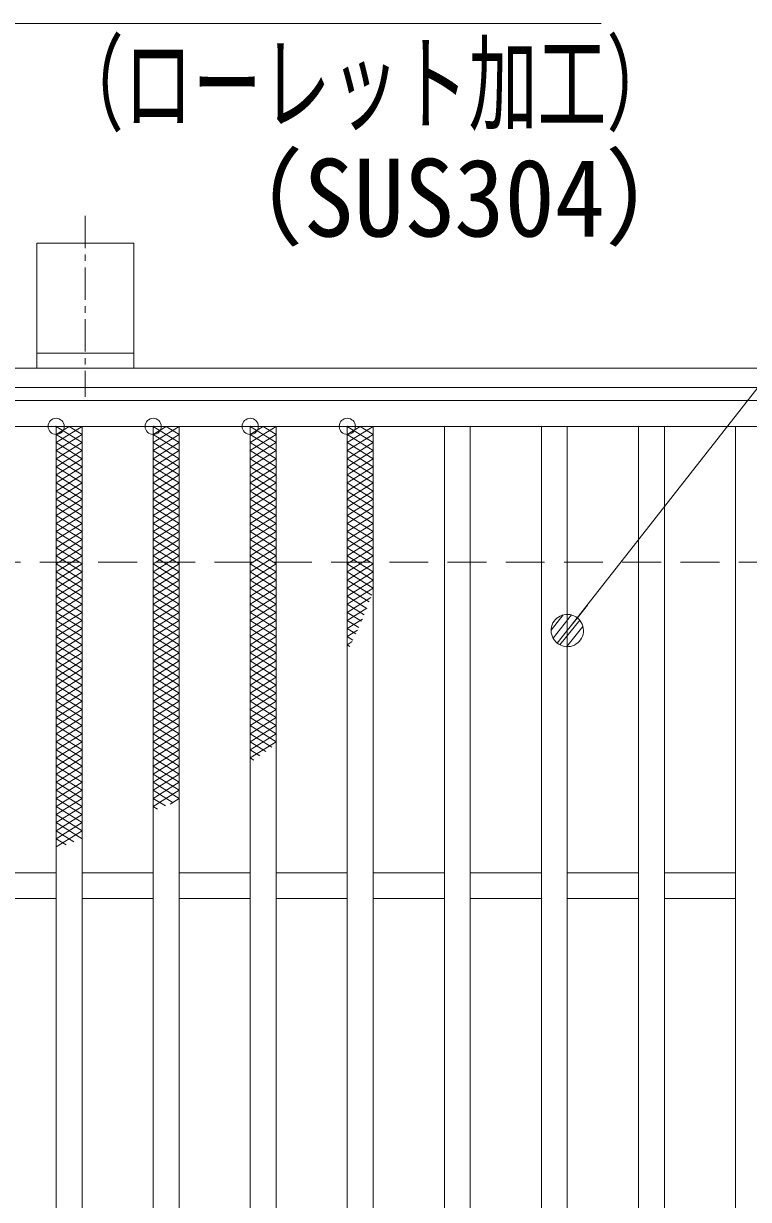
# Model space of a CAD drawing. Units: millimetres, scale not verified. Extents: x -1050 to 1050, y -742 to 742.
# Drawn here: x -705 to -593, y 409 to 590.7 of the extents above; entities that cross this region are included whole.
import ezdxf
from ezdxf.enums import TextEntityAlignment as Align

# ---------------------------------------------------------------- set-up
doc = ezdxf.new("R2010")
doc.units = ezdxf.units.MM
doc.header["$LTSCALE"] = 5
doc.header["$PDMODE"] = 32
doc.header["$PDSIZE"] = 2.5
doc.linetypes.add('CHAIN1', pattern=[8, 5, -1, 1, -1])
doc.linetypes.add('DASHED1', pattern=[1.8, 1.2, -0.6])
for name, color, linetype, lineweight in [('0-1_寸法注釈', 2, 'Continuous', 9), ('0-3_ハッチング', 4, 'Continuous', 9), ('0-4_0', 2, 'Continuous', 9), ('0-6_枠', 7, 'Continuous', 9), ('0-7_蓋', 5, 'Continuous', 9), ('0-8_アンカー', 7, 'Continuous', 9), ('0-A_溝開口', 4, 'DASHED1', 9)]:
    doc.layers.add(name, color=color, linetype=linetype, lineweight=lineweight)
doc.styles.add('ＭＳ ゴシック', font='')
doc.styles.get('ＭＳ ゴシック').set_extended_font_data('MS Gothic')

# ---------------------------------------------------------------- blocks, each defined once
blk = doc.blocks.new('A$C5D7C781A')
at = {"layer": '0-8_アンカー', "color": 6, "linetype": 'CHAIN1'}
blk.add_line((37.5, 140.11), (37.5, 0), dxfattribs=at)
at = {"layer": '0-8_アンカー'}
for p, q in [((0, 118.78), (0, 22.26)), ((0, 118.78), (75, 118.78)), ((75, 118.78), (75, 22.26)), ((75, 33.76), (0, 33.76)), ((0, 22.26), (75, 22.26))]:
    blk.add_line(p, q, dxfattribs=at)
blk = doc.blocks.new('_Dot')
at = {"layer": '0-4_0'}
for p, q in [((-2.5, 0), (-5, 0)), ((2.445, 0.5), (-2.445, 0.5)), ((1.997, 1.5), (-1.997, 1.5)), ((2.289, -0.995), (-2.289, -0.995)), ((1.499, -1.995), (-1.499, -1.995))]:
    blk.add_line(p, q, dxfattribs=at)
for points in [[(2.5, 0), (2.48, 0.313), (2.421, 0.622), (2.324, 0.92), (2.191, 1.204), (2.023, 1.469), (1.822, 1.711), (1.594, 1.926), (1.34, 2.111), (1.064, 2.262), (0.773, 2.378), (0.468, 2.456), (0.157, 2.495), (-0.157, 2.495), (-0.468, 2.456), (-0.773, 2.378), (-1.064, 2.262), (-1.34, 2.111), (-1.594, 1.926), (-1.822, 1.711), (-2.023, 1.469), (-2.191, 1.204), (-2.324, 0.92), (-2.421, 0.622), (-2.48, 0.313), (-2.5, 0), (0, 0)], [(-2.5, 0), (-2.48, -0.313), (-2.421, -0.622), (-2.324, -0.92), (-2.191, -1.204), (-2.023, -1.469), (-1.822, -1.711), (-1.594, -1.926), (-1.34, -2.111), (-1.064, -2.262), (-0.773, -2.378), (-0.468, -2.456), (-0.157, -2.495), (0.157, -2.495), (0.468, -2.456), (0.773, -2.378), (1.064, -2.262), (1.34, -2.111), (1.594, -1.926), (1.822, -1.711), (2.023, -1.469), (2.191, -1.204), (2.324, -0.92), (2.421, -0.622), (2.48, -0.313), (2.5, 0), (0, 0)]]:
    blk.add_lwpolyline(points, close=True, dxfattribs=at)

msp = doc.modelspace()

# ---------------------------------------------------------------- linework, layer by layer
at = {"layer": '0-1_寸法注釈'}
for points in [[(-615.707, 590.749), (-724.931, 590.749), (-785.857, 506.667)], [(-438.147, 590.749), (-547.371, 590.749), (-620.328, 497.704)]]:
    msp.add_lwpolyline(points, dxfattribs=at)
at = {"layer": '0-3_ハッチング'}
for p, q in [((-699.95, 525.975), (-695.95, 528.475)), ((-699.95, 528.475), (-695.95, 525.975)), ((-699.95, 524.725), (-695.95, 527.225)), ((-699.95, 527.225), (-695.95, 524.725)), ((-684.95, 525.975), (-680.95, 528.475)), ((-684.95, 528.475), (-680.95, 525.975)), ((-684.95, 524.725), (-680.95, 527.225)), ((-684.95, 527.225), (-680.95, 524.725)), ((-669.95, 525.975), (-665.95, 528.475)), ((-669.95, 528.475), (-665.95, 525.975)), ((-669.95, 524.725), (-665.95, 527.225)), ((-669.95, 527.225), (-665.95, 524.725)), ((-654.95, 525.975), (-650.95, 528.475)), ((-654.95, 528.475), (-650.95, 525.975)), ((-654.95, 524.725), (-650.95, 527.225)), ((-654.95, 527.225), (-650.95, 524.725)), ((-699.95, 523.475), (-695.95, 525.975)), ((-699.95, 525.975), (-695.95, 523.475)), ((-684.95, 523.475), (-680.95, 525.975)), ((-684.95, 525.975), (-680.95, 523.475)), ((-669.95, 523.475), (-665.95, 525.975)), ((-669.95, 525.975), (-665.95, 523.475)), ((-654.95, 523.475), (-650.95, 525.975)), ((-654.95, 525.975), (-650.95, 523.475)), ((-699.95, 522.225), (-695.95, 524.725)), ((-699.95, 524.725), (-695.95, 522.225)), ((-684.95, 522.225), (-680.95, 524.725)), ((-684.95, 524.725), (-680.95, 522.225)), ((-669.95, 522.225), (-665.95, 524.725)), ((-669.95, 524.725), (-665.95, 522.225)), ((-654.95, 522.225), (-650.95, 524.725)), ((-654.95, 524.725), (-650.95, 522.225)), ((-699.95, 520.975), (-695.95, 523.475)), ((-699.95, 523.475), (-695.95, 520.975)), ((-699.95, 519.725), (-695.95, 522.225)), ((-699.95, 522.225), (-695.95, 519.725)), ((-684.95, 520.975), (-680.95, 523.475)), ((-684.95, 523.475), (-680.95, 520.975)), ((-684.95, 519.725), (-680.95, 522.225)), ((-684.95, 522.225), (-680.95, 519.725)), ((-669.95, 520.975), (-665.95, 523.475)), ((-669.95, 523.475), (-665.95, 520.975)), ((-669.95, 519.725), (-665.95, 522.225)), ((-669.95, 522.225), (-665.95, 519.725)), ((-654.95, 520.975), (-650.95, 523.475)), ((-654.95, 523.475), (-650.95, 520.975)), ((-654.95, 519.725), (-650.95, 522.225)), ((-654.95, 522.225), (-650.95, 519.725)), ((-699.95, 518.475), (-695.95, 520.975)), ((-699.95, 520.975), (-695.95, 518.475)), ((-684.95, 518.475), (-680.95, 520.975)), ((-684.95, 520.975), (-680.95, 518.475)), ((-669.95, 518.475), (-665.95, 520.975)), ((-669.95, 520.975), (-665.95, 518.475)), ((-654.95, 518.475), (-650.95, 520.975)), ((-654.95, 520.975), (-650.95, 518.475)), ((-699.95, 517.225), (-695.95, 519.725)), ((-699.95, 519.725), (-695.95, 517.225)), ((-699.95, 515.975), (-695.95, 518.475)), ((-699.95, 518.475), (-695.95, 515.975)), ((-684.95, 517.225), (-680.95, 519.725)), ((-684.95, 519.725), (-680.95, 517.225)), ((-684.95, 515.975), (-680.95, 518.475)), ((-684.95, 518.475), (-680.95, 515.975)), ((-669.95, 517.225), (-665.95, 519.725)), ((-669.95, 519.725), (-665.95, 517.225)), ((-669.95, 515.975), (-665.95, 518.475)), ((-669.95, 518.475), (-665.95, 515.975)), ((-654.95, 517.225), (-650.95, 519.725)), ((-654.95, 519.725), (-650.95, 517.225)), ((-654.95, 515.975), (-650.95, 518.475)), ((-654.95, 518.475), (-650.95, 515.975)), ((-699.95, 514.725), (-695.95, 517.225)), ((-699.95, 517.225), (-695.95, 514.725)), ((-684.95, 514.725), (-680.95, 517.225)), ((-684.95, 517.225), (-680.95, 514.725)), ((-669.95, 514.725), (-665.95, 517.225)), ((-669.95, 517.225), (-665.95, 514.725)), ((-654.95, 514.725), (-650.95, 517.225)), ((-654.95, 517.225), (-650.95, 514.725)), ((-699.95, 513.475), (-695.95, 515.975)), ((-699.95, 515.975), (-695.95, 513.475)), ((-699.95, 512.225), (-695.95, 514.725)), ((-699.95, 514.725), (-695.95, 512.225)), ((-684.95, 513.475), (-680.95, 515.975)), ((-684.95, 515.975), (-680.95, 513.475)), ((-684.95, 512.225), (-680.95, 514.725)), ((-684.95, 514.725), (-680.95, 512.225)), ((-669.95, 513.475), (-665.95, 515.975)), ((-669.95, 515.975), (-665.95, 513.475)), ((-669.95, 512.225), (-665.95, 514.725)), ((-669.95, 514.725), (-665.95, 512.225)), ((-654.95, 513.475), (-650.95, 515.975)), ((-654.95, 515.975), (-650.95, 513.475)), ((-654.95, 512.225), (-650.95, 514.725)), ((-654.95, 514.725), (-650.95, 512.225)), ((-699.95, 510.975), (-695.95, 513.475)), ((-699.95, 513.475), (-695.95, 510.975)), ((-684.95, 510.975), (-680.95, 513.475)), ((-684.95, 513.475), (-680.95, 510.975)), ((-669.95, 510.975), (-665.95, 513.475)), ((-669.95, 513.475), (-665.95, 510.975)), ((-654.95, 510.975), (-650.95, 513.475)), ((-654.95, 513.475), (-650.95, 510.975)), ((-699.95, 509.725), (-695.95, 512.225)), ((-699.95, 512.225), (-695.95, 509.725)), ((-699.95, 508.475), (-695.95, 510.975)), ((-699.95, 510.975), (-695.95, 508.475)), ((-684.95, 509.725), (-680.95, 512.225)), ((-684.95, 512.225), (-680.95, 509.725)), ((-684.95, 508.475), (-680.95, 510.975)), ((-684.95, 510.975), (-680.95, 508.475)), ((-669.95, 509.725), (-665.95, 512.225)), ((-669.95, 512.225), (-665.95, 509.725)), ((-669.95, 508.475), (-665.95, 510.975)), ((-669.95, 510.975), (-665.95, 508.475)), ((-654.95, 509.725), (-650.95, 512.225)), ((-654.95, 512.225), (-650.95, 509.725)), ((-654.95, 508.475), (-650.95, 510.975)), ((-654.95, 510.975), (-650.95, 508.475)), ((-699.95, 507.225), (-695.95, 509.725)), ((-699.95, 509.725), (-695.95, 507.225)), ((-684.95, 507.225), (-680.95, 509.725)), ((-684.95, 509.725), (-680.95, 507.225)), ((-669.95, 507.225), (-665.95, 509.725)), ((-669.95, 509.725), (-665.95, 507.225)), ((-654.95, 507.225), (-650.95, 509.725)), ((-654.95, 509.725), (-650.95, 507.225)), ((-699.95, 505.975), (-695.95, 508.475)), ((-699.95, 508.475), (-695.95, 505.975)), ((-699.95, 504.725), (-695.95, 507.225)), ((-699.95, 507.225), (-695.95, 504.725)), ((-684.95, 505.975), (-680.95, 508.475)), ((-684.95, 508.475), (-680.95, 505.975)), ((-684.95, 504.725), (-680.95, 507.225)), ((-684.95, 507.225), (-680.95, 504.725)), ((-669.95, 505.975), (-665.95, 508.475)), ((-669.95, 508.475), (-665.95, 505.975)), ((-669.95, 504.725), (-665.95, 507.225)), ((-669.95, 507.225), (-665.95, 504.725)), ((-654.95, 505.975), (-650.95, 508.475)), ((-654.95, 508.475), (-650.95, 505.975)), ((-654.95, 504.725), (-650.95, 507.225)), ((-654.95, 507.225), (-650.95, 504.725)), ((-699.95, 503.475), (-695.95, 505.975)), ((-699.95, 505.975), (-695.95, 503.475)), ((-684.95, 503.475), (-680.95, 505.975)), ((-684.95, 505.975), (-680.95, 503.475)), ((-669.95, 503.475), (-665.95, 505.975)), ((-669.95, 505.975), (-665.95, 503.475)), ((-654.95, 503.475), (-650.95, 505.975)), ((-654.95, 505.975), (-650.95, 503.475)), ((-699.95, 502.225), (-695.95, 504.725)), ((-699.95, 504.725), (-695.95, 502.225)), ((-684.95, 502.225), (-680.95, 504.725)), ((-684.95, 504.725), (-680.95, 502.225)), ((-669.95, 502.225), (-665.95, 504.725)), ((-669.95, 504.725), (-665.95, 502.225)), ((-654.95, 502.225), (-650.95, 504.725)), ((-654.95, 504.725), (-651.173, 502.364)), ((-699.95, 500.975), (-695.95, 503.475)), ((-699.95, 503.475), (-695.95, 500.975)), ((-699.95, 499.725), (-695.95, 502.225)), ((-699.95, 502.225), (-695.95, 499.725)), ((-684.95, 500.975), (-680.95, 503.475)), ((-684.95, 503.475), (-680.95, 500.975)), ((-684.95, 499.725), (-680.95, 502.225)), ((-684.95, 502.225), (-680.95, 499.725)), ((-669.95, 500.975), (-665.95, 503.475)), ((-669.95, 503.475), (-665.95, 500.975)), ((-669.95, 499.725), (-665.95, 502.225)), ((-669.95, 502.225), (-665.95, 499.725)), ((-654.95, 500.975), (-650.95, 503.475)), ((-654.95, 503.475), (-651.552, 501.352)), ((-654.95, 502.225), (-651.943, 500.346)), ((-654.95, 499.725), (-651.307, 502.002)), ((-699.95, 498.475), (-695.95, 500.975)), ((-699.95, 500.975), (-695.95, 498.475)), ((-684.95, 498.475), (-680.95, 500.975)), ((-684.95, 500.975), (-680.95, 498.475)), ((-669.95, 498.475), (-665.95, 500.975)), ((-669.95, 500.975), (-665.95, 498.475)), ((-654.95, 500.975), (-652.345, 499.347)), ((-654.95, 498.475), (-651.938, 500.357)), ((-699.95, 497.225), (-695.95, 499.725)), ((-699.95, 499.725), (-695.95, 497.225)), ((-699.95, 495.975), (-695.95, 498.475)), ((-699.95, 498.475), (-695.95, 495.975)), ((-684.95, 497.225), (-680.95, 499.725)), ((-684.95, 499.725), (-680.95, 497.225)), ((-684.95, 495.975), (-680.95, 498.475)), ((-684.95, 498.475), (-680.95, 495.975)), ((-669.95, 497.225), (-665.95, 499.725)), ((-669.95, 499.725), (-665.95, 497.225)), ((-669.95, 495.975), (-665.95, 498.475)), ((-669.95, 498.475), (-665.95, 495.975)), ((-654.95, 499.725), (-652.759, 498.355)), ((-654.95, 497.225), (-652.621, 498.681)), ((-654.95, 498.475), (-653.185, 497.372)), ((-699.95, 494.725), (-695.95, 497.225)), ((-699.95, 497.225), (-695.95, 494.725)), ((-684.95, 494.725), (-680.95, 497.225)), ((-684.95, 497.225), (-680.95, 494.725)), ((-669.95, 494.725), (-665.95, 497.225)), ((-669.95, 497.225), (-665.95, 494.725)), ((-654.95, 497.225), (-653.624, 496.396)), ((-654.95, 495.975), (-653.366, 496.965)), ((-699.95, 493.475), (-695.95, 495.975)), ((-699.95, 495.975), (-695.95, 493.475)), ((-699.95, 492.225), (-695.95, 494.725)), ((-699.95, 494.725), (-695.95, 492.225)), ((-684.95, 493.475), (-680.95, 495.975)), ((-684.95, 495.975), (-680.95, 493.475)), ((-684.95, 492.225), (-680.95, 494.725)), ((-684.95, 494.725), (-680.95, 492.225)), ((-669.95, 493.475), (-665.95, 495.975)), ((-669.95, 495.975), (-665.95, 493.475)), ((-669.95, 492.225), (-665.95, 494.725)), ((-669.95, 494.725), (-665.95, 492.225)), ((-654.95, 495.975), (-654.077, 495.43)), ((-654.95, 494.725), (-654.186, 495.202)), ((-654.95, 494.725), (-654.545, 494.472)), ((-699.95, 490.975), (-695.95, 493.475)), ((-699.95, 493.475), (-695.95, 490.975)), ((-684.95, 490.975), (-680.95, 493.475)), ((-684.95, 493.475), (-680.95, 490.975)), ((-669.95, 490.975), (-665.95, 493.475)), ((-669.95, 493.475), (-665.95, 490.975)), ((-699.95, 489.725), (-695.95, 492.225)), ((-699.95, 492.225), (-695.95, 489.725)), ((-699.95, 488.475), (-695.95, 490.975)), ((-699.95, 490.975), (-695.95, 488.475)), ((-684.95, 489.725), (-680.95, 492.225)), ((-684.95, 492.225), (-680.95, 489.725)), ((-684.95, 488.475), (-680.95, 490.975)), ((-684.95, 490.975), (-680.95, 488.475)), ((-669.95, 489.725), (-665.95, 492.225)), ((-669.95, 492.225), (-665.95, 489.725)), ((-669.95, 488.475), (-665.95, 490.975)), ((-669.95, 490.975), (-665.95, 488.475)), ((-699.95, 487.225), (-695.95, 489.725)), ((-699.95, 489.725), (-695.95, 487.225)), ((-684.95, 487.225), (-680.95, 489.725)), ((-684.95, 489.725), (-680.95, 487.225)), ((-669.95, 487.225), (-665.95, 489.725)), ((-669.95, 489.725), (-665.95, 487.225)), ((-699.95, 485.975), (-695.95, 488.475)), ((-699.95, 488.475), (-695.95, 485.975)), ((-699.95, 484.725), (-695.95, 487.225)), ((-699.95, 487.225), (-695.95, 484.725)), ((-684.95, 485.975), (-680.95, 488.475)), ((-684.95, 488.475), (-680.95, 485.975)), ((-684.95, 484.725), (-680.95, 487.225)), ((-684.95, 487.225), (-680.95, 484.725)), ((-669.95, 485.975), (-665.95, 488.475)), ((-669.95, 488.475), (-665.95, 485.975)), ((-669.95, 484.725), (-665.95, 487.225)), ((-669.95, 487.225), (-665.95, 484.725)), ((-699.95, 483.475), (-695.95, 485.975)), ((-699.95, 485.975), (-695.95, 483.475)), ((-684.95, 483.475), (-680.95, 485.975)), ((-684.95, 485.975), (-680.95, 483.475)), ((-669.95, 483.475), (-665.95, 485.975)), ((-669.95, 485.975), (-665.95, 483.475)), ((-699.95, 482.225), (-695.95, 484.725)), ((-699.95, 484.725), (-695.95, 482.225)), ((-684.95, 482.225), (-680.95, 484.725)), ((-684.95, 484.725), (-680.95, 482.225)), ((-669.95, 482.225), (-665.95, 484.725)), ((-669.95, 484.725), (-665.95, 482.225)), ((-699.95, 480.975), (-695.95, 483.475)), ((-699.95, 483.475), (-695.95, 480.975)), ((-699.95, 479.725), (-695.95, 482.225)), ((-699.95, 482.225), (-695.95, 479.725)), ((-684.95, 480.975), (-680.95, 483.475)), ((-684.95, 483.475), (-680.95, 480.975)), ((-684.95, 479.725), (-680.95, 482.225)), ((-684.95, 482.225), (-680.95, 479.725)), ((-669.95, 480.975), (-665.95, 483.475)), ((-669.95, 483.475), (-665.95, 480.975)), ((-669.95, 479.725), (-665.95, 482.225)), ((-669.95, 482.225), (-665.95, 479.725)), ((-699.95, 478.475), (-695.95, 480.975)), ((-699.95, 480.975), (-695.95, 478.475)), ((-684.95, 478.475), (-680.95, 480.975)), ((-684.95, 480.975), (-680.95, 478.475)), ((-669.95, 478.475), (-665.95, 480.975)), ((-669.95, 480.975), (-666.637, 478.904)), ((-699.95, 477.225), (-695.95, 479.725)), ((-699.95, 479.725), (-695.95, 477.225)), ((-699.95, 475.975), (-695.95, 478.475)), ((-699.95, 478.475), (-695.95, 475.975)), ((-684.95, 477.225), (-680.95, 479.725)), ((-684.95, 479.725), (-680.95, 477.225)), ((-684.95, 475.975), (-680.95, 478.475)), ((-684.95, 478.475), (-680.95, 475.975)), ((-669.95, 477.225), (-665.95, 479.725)), ((-669.95, 479.725), (-667.53, 478.213)), ((-669.95, 478.475), (-668.451, 477.538)), ((-699.95, 474.725), (-695.95, 477.225)), ((-699.95, 477.225), (-695.95, 474.725)), ((-684.95, 474.725), (-680.95, 477.225)), ((-684.95, 477.225), (-680.95, 474.725)), ((-669.95, 477.225), (-669.398, 476.88)), ((-699.95, 473.475), (-695.95, 475.975)), ((-699.95, 475.975), (-695.95, 473.475)), ((-699.95, 472.225), (-695.95, 474.725)), ((-699.95, 474.725), (-695.95, 472.225)), ((-684.95, 473.475), (-680.95, 475.975)), ((-684.95, 475.975), (-680.95, 473.475)), ((-684.95, 472.225), (-680.95, 474.725)), ((-684.95, 474.725), (-680.95, 472.225)), ((-699.95, 470.975), (-695.95, 473.475)), ((-699.95, 473.475), (-695.95, 470.975)), ((-684.95, 470.975), (-680.95, 473.475)), ((-684.95, 473.475), (-680.95, 470.975)), ((-699.95, 469.725), (-695.95, 472.225)), ((-699.95, 472.225), (-695.95, 469.725)), ((-699.95, 468.475), (-695.95, 470.975)), ((-699.95, 470.975), (-695.95, 468.475)), ((-684.95, 469.725), (-680.95, 472.225)), ((-684.95, 472.225), (-681.876, 470.304)), ((-684.95, 470.975), (-683.067, 469.798)), ((-682.346, 470.102), (-680.95, 470.975)), ((-699.95, 467.225), (-695.95, 469.725)), ((-699.95, 469.725), (-695.95, 467.225)), ((-684.95, 469.725), (-684.269, 469.299)), ((-699.95, 465.975), (-695.95, 468.475)), ((-699.95, 468.475), (-695.95, 465.975)), ((-699.95, 464.725), (-695.95, 467.225)), ((-699.95, 467.225), (-695.95, 464.725)), ((-699.95, 463.475), (-695.95, 465.975)), ((-699.95, 465.975), (-697.194, 464.252)), ((-699.95, 464.725), (-698.417, 463.767))]:
    msp.add_line(p, q, dxfattribs=at)
for points in [[(-699.95, 527.225), (-697.95, 528.475), (-695.95, 527.225)], [(-684.95, 527.225), (-682.95, 528.475), (-680.95, 527.225)], [(-669.95, 527.225), (-667.95, 528.475), (-665.95, 527.225)], [(-654.95, 527.225), (-652.95, 528.475), (-650.95, 527.225)]]:
    msp.add_lwpolyline(points, dxfattribs=at)
for p in [(-699.95, 528.475), (-684.95, 528.475), (-669.95, 528.475), (-654.95, 528.475)]:
    msp.add_point(p, dxfattribs=at)
at = {"layer": '0-6_枠'}
for p, q in [((-795.45, 537.475), (409.55, 537.475)), ((-792.45, 534.475), (407.714, 534.475))]:
    msp.add_line(p, q, dxfattribs=at)
at = {"layer": '0-7_蓋'}
for p, q in [((204.55, 532.475), (-790.45, 532.475)), ((204.55, 528.475), (-790.45, 528.475)), ((-699.95, 528.475), (-699.95, 186.475)), ((-695.95, 528.475), (-695.95, 186.475)), ((-684.95, 528.475), (-684.95, 186.475)), ((-680.95, 528.475), (-680.95, 186.475)), ((-669.95, 528.475), (-669.95, 186.475)), ((-665.95, 528.475), (-665.95, 186.475)), ((-654.95, 528.475), (-654.95, 186.475)), ((-650.95, 528.475), (-650.95, 186.475)), ((-639.95, 528.475), (-639.95, 186.475)), ((-635.95, 528.475), (-635.95, 186.475)), ((-624.95, 528.475), (-624.95, 186.475)), ((-620.95, 528.475), (-620.95, 186.475)), ((-609.95, 528.475), (-609.95, 186.475)), ((-605.95, 528.475), (-605.95, 186.475)), ((-594.95, 528.475), (-594.95, 186.475)), ((-699.95, 459.475), (-710.95, 459.475)), ((-684.95, 459.475), (-695.95, 459.475)), ((-669.95, 459.475), (-680.95, 459.475)), ((-654.95, 459.475), (-665.95, 459.475)), ((-639.95, 459.475), (-650.95, 459.475)), ((-624.95, 459.475), (-635.95, 459.475)), ((-609.95, 459.475), (-620.95, 459.475)), ((-594.95, 459.475), (-605.95, 459.475)), ((-699.95, 455.475), (-710.95, 455.475)), ((-684.95, 455.475), (-695.95, 455.475)), ((-669.95, 455.475), (-680.95, 455.475)), ((-654.95, 455.475), (-665.95, 455.475)), ((-639.95, 455.475), (-650.95, 455.475)), ((-624.95, 455.475), (-635.95, 455.475)), ((-609.95, 455.475), (-620.95, 455.475)), ((-594.95, 455.475), (-605.95, 455.475))]:
    msp.add_line(p, q, dxfattribs=at)
at = {"layer": '0-A_溝開口'}
msp.add_line((-765.45, 507.475), (204.55, 507.475), dxfattribs=at)

# ---------------------------------------------------------------- block references
at = {"layer": '0-1_寸法注釈', "rotation": 231.52052}
msp.add_blockref('_Dot', (-620.95, 496.921), dxfattribs=at)
at = {"layer": '0-8_アンカー', "xscale": 0.2, "yscale": 0.2}
msp.add_blockref('A$C5D7C781A', (-702.95, 533.023), dxfattribs=at)

# ---------------------------------------------------------------- texts
at = {"layer": '0-1_寸法注釈', "color": 7, "style": 'ＭＳ ゴシック'}
for s, width, p in [('（ローレット加工）', 0.65, (-700.15, 571.881)), ('（SUS304）', 0.95, (-677.303, 554.216))]:
    msp.add_text(s, height=12.02, dxfattribs=dict(at, width=width)).set_placement(p, align=Align.BOTTOM_LEFT)

doc.saveas('drawing.dxf')
